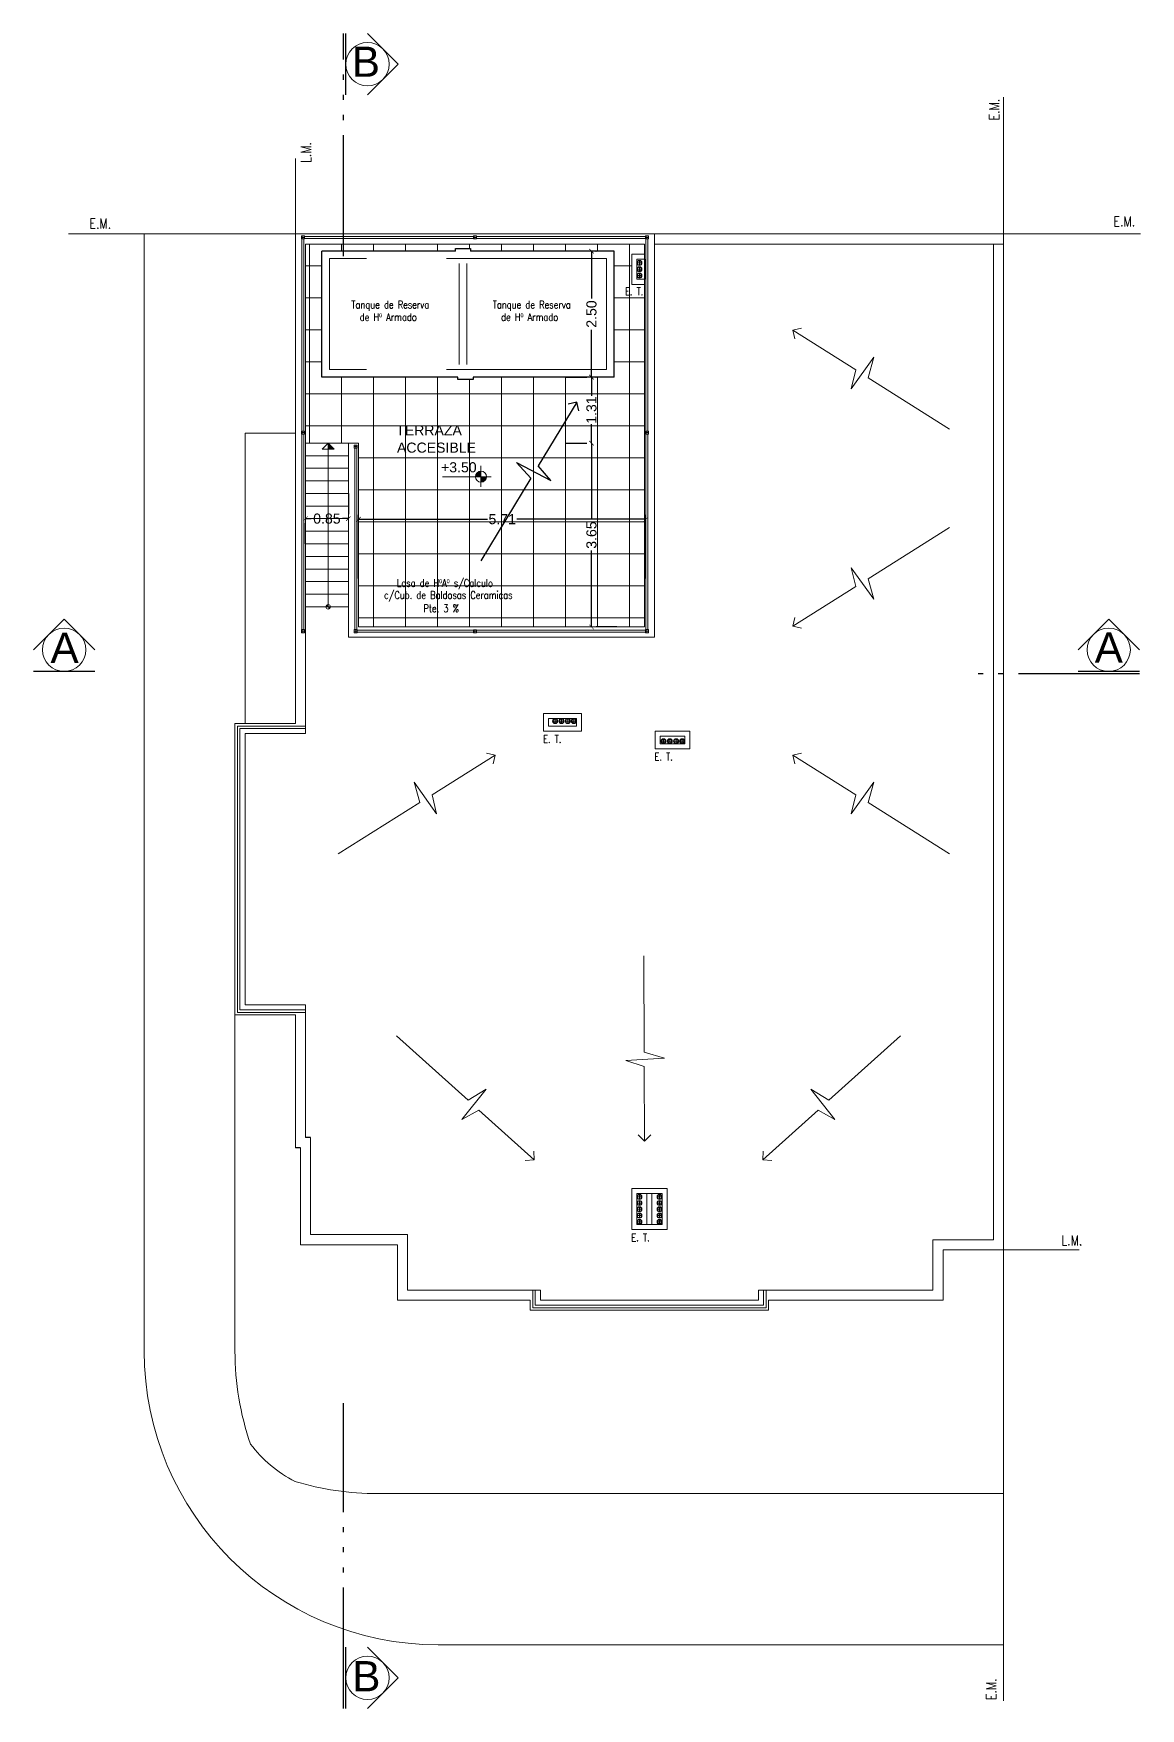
# Model space of a CAD drawing. Header units: millimetres. Extents: x 1578 to 2210, y 899 to 1032.
# Drawn here: x 1879.21 to 1901.17, y 930.22 to 963.46 of the extents above; entities that cross this region are included whole.
import ezdxf

# ---------------------------------------------------------------- set-up
doc = ezdxf.new("R2010")
doc.units = ezdxf.units.MM
for name, pattern in [('ACAD_ISO05W100', [36, 24, -3, 0, -3, 0, -3, 0, -3]), ('DASHDOT2', [12.7, 6.35, -3.175, 0, -3.175]), ('HIDDEN2', [4.7625, 3.175, -1.5875])]:
    doc.linetypes.add(name, pattern=pattern)
for name, color, linetype, lineweight in [('COTAS', 7, 'Continuous', 15), ('EJES', 7, 'DASHDOT2', 13), ('ESTRUCTURA', 3, 'Continuous', 30), ('LINEA DE CORTE', 7, 'ACAD_ISO05W100', 60), ('MUROS', 1, 'Continuous', 30), ('PISOS', 9, 'Continuous', 9), ('SANITARIOS', 7, 'Continuous', 20), ('TECHOS', 7, 'HIDDEN2', 15), ('TRAMAS', 7, 'Continuous', 15), ('UMBRALES', 7, 'Continuous', 18)]:
    doc.layers.add(name, color=color, linetype=linetype, lineweight=lineweight)
doc.styles.add('ROMANS', font='romans', dxfattribs={"height": 0.06})
doc.styles.add('STYLE1', font='ARIAL.TTF')
doc.dimstyles.get("Standard").update_dxf_attribs({"dimscale": 0, "dimtxt": 0.2, "dimasz": 0.09, "dimexe": 0.09, "dimexo": 0.5, "dimgap": 0.05, "dimtad": 0, "dimzin": 0, "dimdsep": 46, "dimtxsty": 'STYLE1', "dimblk1": 'ARCHTICK', "dimblk2": 'ARCHTICK', "dimsah": 1, "dimcen": 0, "dimadec": 0, "dimazin": 0, "dimtfac": 1, "dimtofl": 0, "dimtmove": 2, "dimatfit": 3, "dimldrblk": 'ARCHTICK', "dimfxl": 1, "dimtolj": 1, "dimtzin": 0, "dimarcsym": 0})

# ---------------------------------------------------------------- blocks, each defined once
blk = doc.blocks.new('_ARCHTICK')
at = {"color": 0, "linetype": 'ByBlock', "const_width": 0.15}
blk.add_lwpolyline([(-0.5, -0.5), (0.5, 0.5)], dxfattribs=at)
blk = doc.blocks.new('*D276')
at = {"layer": 'COTAS', "color": 0, "lineweight": -2}
for p, q in [((1885.453, 954.331), (1885.453, 953.921)), ((1884.603, 953.831), (1884.718, 953.831)), ((1885.453, 953.831), (1885.339, 953.831)), ((1884.603, 953.331), (1884.603, 953.741))]:
    blk.add_line(p, q, dxfattribs=at)
at = {"layer": 'DEFPOINTS', "color": 0}
for p in [(1884.603, 953.831), (1885.453, 953.831), (1885.453, 953.831)]:
    blk.add_point(p, dxfattribs=at)
at = {"layer": 'COTAS', "color": 0, "lineweight": -2, "xscale": 0.09, "yscale": 0.09, "zscale": 0.09, "rotation": 180}
blk.add_blockref('_ARCHTICK', (1884.603, 953.831), dxfattribs=at)
at = {"layer": 'COTAS', "color": 0, "lineweight": -2, "xscale": 0.09, "yscale": 0.09, "zscale": 0.09}
blk.add_blockref('_ARCHTICK', (1885.453, 953.831), dxfattribs=at)
at = {"layer": 'COTAS', "color": 0, "insert": (1885.028, 953.831), "char_height": 0.2, "attachment_point": 5, "style": 'STYLE1'}
blk.add_mtext('\\A1;0.85', dxfattribs=at)
blk = doc.blocks.new('*D277')
at = {"layer": 'COTAS', "color": 0, "lineweight": -2}
for p, q in [((1885.653, 952.641), (1885.653, 953.91)), ((1885.653, 953.82), (1888.215, 953.82)), ((1891.358, 953.82), (1888.796, 953.82)), ((1891.358, 952.641), (1891.358, 953.91))]:
    blk.add_line(p, q, dxfattribs=at)
at = {"layer": 'DEFPOINTS', "color": 0}
for p in [(1891.358, 953.82), (1885.653, 952.141), (1891.358, 952.141)]:
    blk.add_point(p, dxfattribs=at)
at = {"layer": 'COTAS', "color": 0, "lineweight": -2, "xscale": 0.09, "yscale": 0.09, "zscale": 0.09, "rotation": 180}
blk.add_blockref('_ARCHTICK', (1885.653, 953.82), dxfattribs=at)
at = {"layer": 'COTAS', "color": 0, "lineweight": -2, "xscale": 0.09, "yscale": 0.09, "zscale": 0.09}
blk.add_blockref('_ARCHTICK', (1891.358, 953.82), dxfattribs=at)
at = {"layer": 'COTAS', "color": 0, "insert": (1888.506, 953.82), "char_height": 0.2, "attachment_point": 5, "style": 'STYLE1'}
blk.add_mtext('\\A1;5.71', dxfattribs=at)
blk = doc.blocks.new('*D278')
at = {"layer": 'COTAS', "color": 0, "lineweight": -2}
for p, q in [((1890.278, 959.142), (1890.278, 958.203)), ((1890.366, 959.142), (1890.368, 959.142)), ((1890.278, 956.642), (1890.278, 957.581)), ((1890.366, 956.642), (1890.368, 956.642))]:
    blk.add_line(p, q, dxfattribs=at)
at = {"layer": 'DEFPOINTS', "color": 0}
for p in [(1889.866, 959.142), (1889.866, 956.642), (1890.278, 956.642)]:
    blk.add_point(p, dxfattribs=at)
at = {"layer": 'COTAS', "color": 0, "lineweight": -2, "xscale": 0.09, "yscale": 0.09, "zscale": 0.09}
for p, rotation in [((1890.278, 959.142), 90), ((1890.278, 956.642), 270)]:
    blk.add_blockref('_ARCHTICK', p, dxfattribs=dict(at, rotation=rotation))
at = {"layer": 'COTAS', "color": 0, "insert": (1890.278, 957.892), "char_height": 0.2, "attachment_point": 5, "rotation": 90, "style": 'STYLE1'}
blk.add_mtext('\\A1;2.50', dxfattribs=at)
blk = doc.blocks.new('*D279')
at = {"layer": 'COTAS', "color": 0, "lineweight": -2}
for p, q in [((1889.778, 956.642), (1890.188, 956.642)), ((1890.278, 956.642), (1890.278, 956.268)), ((1890.278, 955.331), (1890.278, 955.705)), ((1889.778, 955.331), (1890.188, 955.331))]:
    blk.add_line(p, q, dxfattribs=at)
at = {"layer": 'DEFPOINTS', "color": 0}
for p in [(1890.278, 956.642), (1890.278, 955.331), (1890.278, 955.331)]:
    blk.add_point(p, dxfattribs=at)
at = {"layer": 'COTAS', "color": 0, "lineweight": -2, "xscale": 0.09, "yscale": 0.09, "zscale": 0.09}
for p, rotation in [((1890.278, 956.642), 90), ((1890.278, 955.331), 270)]:
    blk.add_blockref('_ARCHTICK', p, dxfattribs=dict(at, rotation=rotation))
at = {"layer": 'COTAS', "color": 0, "insert": (1890.278, 955.986), "char_height": 0.2, "attachment_point": 5, "rotation": 90, "style": 'STYLE1'}
blk.add_mtext('\\A1;1.31', dxfattribs=at)
blk = doc.blocks.new('*D280')
at = {"layer": 'COTAS', "color": 0, "lineweight": -2}
for p, q in [((1889.778, 955.331), (1890.188, 955.331)), ((1890.278, 955.331), (1890.278, 953.816)), ((1890.278, 951.681), (1890.278, 953.196)), ((1890.778, 951.681), (1890.368, 951.681))]:
    blk.add_line(p, q, dxfattribs=at)
at = {"layer": 'DEFPOINTS', "color": 0}
for p in [(1890.278, 955.331), (1890.278, 951.681), (1890.278, 951.681)]:
    blk.add_point(p, dxfattribs=at)
at = {"layer": 'COTAS', "color": 0, "lineweight": -2, "xscale": 0.09, "yscale": 0.09, "zscale": 0.09}
for p, rotation in [((1890.278, 955.331), 90), ((1890.278, 951.681), 270)]:
    blk.add_blockref('_ARCHTICK', p, dxfattribs=dict(at, rotation=rotation))
at = {"layer": 'COTAS', "color": 0, "insert": (1890.278, 953.506), "char_height": 0.2, "attachment_point": 5, "rotation": 90, "style": 'STYLE1'}
blk.add_mtext('\\A1;3.65', dxfattribs=at)

msp = doc.modelspace()

# ---------------------------------------------------------------- hatches: boundary and pattern name
at = {"layer": 'COTAS', "ltscale": 0.1}
h = msp.add_hatch(color=256, dxfattribs=at)
h.paths.add_polyline_path([(1888.085, 954.664), (1888.193, 954.664, -0.414214), (1888.085, 954.556)])
h.paths.add_polyline_path([(1888.085, 954.773), (1888.085, 954.664), (1887.976, 954.664, -0.414214)])
at = {"layer": 'PISOS', "ltscale": 0.05}
h = msp.add_hatch(dxfattribs=at)
h.set_pattern_fill('NET', color=256, scale=0.2, style=0)
h.paths.add_polyline_path([(1887.628, 956.592), (1887.628, 956.642), (1884.928, 956.642), (1884.928, 959.142), (1885.354, 959.142), (1885.354, 959.281), (1884.603, 959.281), (1884.603, 955.531), (1884.603, 955.331), (1885.453, 955.331), (1885.653, 955.331), (1885.653, 951.681), (1891.328, 951.681), (1891.328, 958.481), (1891.078, 958.481), (1891.078, 959.081), (1891.328, 959.081), (1891.328, 959.281), (1885.354, 959.281), (1885.354, 959.142), (1887.578, 959.142), (1887.578, 959.192), (1887.878, 959.192), (1887.878, 959.142), (1890.728, 959.142), (1890.728, 956.642), (1887.928, 956.642), (1887.928, 956.592)])
at = {"layer": 'UMBRALES', "ltscale": 0.05}
msp.add_hatch(color=256, dxfattribs=at).paths.add_polyline_path([(1885.053, 955.331), (1885.173, 955.211), (1885.053, 955.211)])
h = msp.add_hatch(color=256, dxfattribs=at)
h.paths.add_polyline_path([(1885.053, 952.081), (1885.098, 952.081, -0.414214), (1885.053, 952.037)])
h.paths.add_polyline_path([(1885.053, 952.081), (1885.009, 952.081, -0.414214), (1885.053, 952.125)])

# ---------------------------------------------------------------- linework, layer by layer
at = {"layer": 'COTAS', "ltscale": 0.05}
for p, q in [((1891.578, 959.481), (1884.403, 959.481)), ((1884.403, 955.531), (1884.403, 959.481)), ((1891.528, 959.481), (1891.528, 951.481)), ((1898.453, 959.481), (1891.578, 959.481)), ((1884.603, 955.531), (1884.603, 959.281)), ((1891.328, 959.281), (1884.603, 959.281)), ((1891.078, 959.081), (1891.078, 958.481)), ((1891.328, 959.081), (1891.078, 959.081)), ((1891.328, 959.281), (1891.328, 951.681)), ((1898.453, 959.281), (1891.528, 959.281)), ((1891.328, 958.981), (1891.178, 958.981)), ((1891.178, 958.981), (1891.178, 958.581)), ((1891.328, 958.481), (1891.078, 958.481)), ((1891.328, 958.581), (1891.178, 958.581)), ((1884.403, 955.531), (1884.403, 949.764)), ((1884.603, 955.531), (1884.603, 949.564)), ((1885.453, 955.331), (1885.453, 951.481)), ((1885.653, 955.331), (1885.653, 951.681)), ((1891.528, 951.481), (1885.453, 951.481)), ((1891.328, 951.681), (1885.653, 951.681)), ((1883.203, 949.764), (1883.203, 943.981)), ((1884.403, 949.764), (1883.203, 949.764)), ((1883.403, 949.564), (1883.403, 944.181)), ((1884.603, 949.564), (1883.403, 949.564)), ((1884.603, 944.181), (1883.403, 944.181)), ((1884.603, 944.181), (1884.603, 941.546)), ((1884.403, 943.981), (1883.203, 943.981)), ((1884.403, 943.981), (1884.403, 941.346)), ((1884.703, 941.546), (1884.703, 939.621)), ((1884.503, 940.846), (1884.503, 939.893)), ((1884.503, 940.846), (1884.503, 939.893)), ((1886.628, 939.621), (1884.703, 939.621)), ((1885.928, 939.421), (1885.035, 939.421)), ((1885.928, 939.421), (1885.035, 939.421)), ((1898.953, 939.321), (1899.264, 939.321))]:
    msp.add_line(p, q, dxfattribs=at)
at = {"layer": 'COTAS', "ltscale": 0.1}
for p, q in [((1891.278, 958.906), (1891.178, 958.906)), ((1891.278, 958.781), (1891.178, 958.781)), ((1891.228, 958.856), (1891.228, 958.956)), ((1891.228, 958.731), (1891.228, 958.831)), ((1891.278, 958.656), (1891.178, 958.656)), ((1891.228, 958.606), (1891.228, 958.706)), ((1888.085, 954.461), (1888.085, 954.88)), ((1888.288, 954.664), (1887.322, 954.664)), ((1889.506, 949.814), (1889.606, 949.814)), ((1889.556, 949.864), (1889.556, 949.764)), ((1889.631, 949.814), (1889.731, 949.814)), ((1889.681, 949.864), (1889.681, 949.764)), ((1889.756, 949.814), (1889.856, 949.814)), ((1889.806, 949.864), (1889.806, 949.764)), ((1889.877, 949.814), (1889.977, 949.814)), ((1889.927, 949.864), (1889.927, 949.764)), ((1891.706, 949.364), (1891.706, 949.464)), ((1891.831, 949.364), (1891.831, 949.464)), ((1891.956, 949.364), (1891.956, 949.464)), ((1892.077, 949.364), (1892.077, 949.464)), ((1891.656, 949.414), (1891.756, 949.414)), ((1891.781, 949.414), (1891.881, 949.414)), ((1891.906, 949.414), (1892.006, 949.414)), ((1892.027, 949.414), (1892.127, 949.414)), ((1891.178, 940.369), (1891.278, 940.369)), ((1891.178, 940.249), (1891.278, 940.249)), ((1891.228, 940.319), (1891.228, 940.419)), ((1891.228, 940.199), (1891.228, 940.299)), ((1891.228, 940.074), (1891.228, 940.174)), ((1891.678, 940.369), (1891.578, 940.369)), ((1891.678, 940.249), (1891.578, 940.249)), ((1891.628, 940.319), (1891.628, 940.419)), ((1891.628, 940.199), (1891.628, 940.299)), ((1891.628, 940.074), (1891.628, 940.174)), ((1891.178, 940.124), (1891.278, 940.124)), ((1891.178, 939.999), (1891.278, 939.999)), ((1891.178, 939.874), (1891.278, 939.874)), ((1891.228, 939.949), (1891.228, 940.049)), ((1891.228, 939.824), (1891.228, 939.924)), ((1891.678, 940.124), (1891.578, 940.124)), ((1891.678, 939.999), (1891.578, 939.999)), ((1891.678, 939.874), (1891.578, 939.874)), ((1891.628, 939.949), (1891.628, 940.049)), ((1891.628, 939.824), (1891.628, 939.924))]:
    msp.add_line(p, q, dxfattribs=at)
at = {"layer": 'COTAS'}
for p, q in [((1885.453, 955.331), (1885.653, 955.331)), ((1883.253, 949.714), (1883.253, 944.031)), ((1883.303, 949.664), (1883.303, 944.081)), ((1893.593, 938.321), (1893.593, 938.521)), ((1889.113, 938.171), (1893.743, 938.171)), ((1889.163, 938.221), (1893.693, 938.221))]:
    msp.add_line(p, q, dxfattribs=at)
at = {"layer": 'COTAS', "ltscale": 0.1}
for centre, radius in [((1885.834, 962.851), 0.43), ((1888.085, 954.664), 0.109), ((1879.815, 951.23), 0.43), ((1900.54, 951.23), 0.43), ((1885.834, 930.825), 0.43)]:
    msp.add_circle(centre, radius, dxfattribs=at)
at = {"layer": 'EJES'}
for p, q in [((1898.453, 962.199), (1898.453, 959.481)), ((1884.403, 959.481), (1879.903, 959.481)), ((1901.171, 959.481), (1898.453, 959.481))]:
    msp.add_line(p, q, dxfattribs=at)
at = {"layer": 'ESTRUCTURA'}
for p, q in [((1884.928, 956.642), (1884.928, 959.142)), ((1887.578, 959.142), (1884.928, 959.142)), ((1890.728, 959.142), (1887.878, 959.142)), ((1890.728, 956.642), (1890.728, 959.142)), ((1887.628, 956.642), (1884.928, 956.642)), ((1890.728, 956.642), (1887.928, 956.642))]:
    msp.add_line(p, q, dxfattribs=at)
at = {"layer": 'ESTRUCTURA', "ltscale": 0.1}
for p, q in [((1887.578, 959.142), (1887.578, 959.192)), ((1887.578, 959.192), (1887.878, 959.192)), ((1887.878, 959.192), (1887.878, 959.142)), ((1887.628, 956.592), (1887.628, 956.642)), ((1887.928, 956.592), (1887.628, 956.592)), ((1887.928, 956.642), (1887.928, 956.592))]:
    msp.add_line(p, q, dxfattribs=at)
at = {"layer": 'LINEA DE CORTE', "lineweight": -2, "ltscale": 0.1}
for p, q in [((1885.354, 959.043), (1885.354, 963.46)), ((1901.149, 950.749), (1897.833, 950.749)), ((1885.354, 930.216), (1885.354, 936.274))]:
    msp.add_line(p, q, dxfattribs=at)
at = {"layer": 'MUROS', "color": 0, "ltscale": 0.15}
for p, q in [((1885.404, 962.243), (1885.404, 963.46)), ((1885.834, 963.46), (1886.443, 962.851)), ((1885.834, 962.243), (1886.443, 962.851)), ((1879.206, 951.23), (1879.815, 951.838)), ((1880.423, 951.23), (1879.815, 951.838)), ((1899.932, 951.23), (1900.54, 951.838)), ((1901.149, 951.23), (1900.54, 951.838)), ((1880.423, 950.799), (1879.206, 950.799)), ((1901.149, 950.799), (1899.932, 950.799)), ((1885.404, 930.216), (1885.404, 931.434)), ((1885.834, 931.434), (1886.443, 930.825)), ((1885.834, 930.216), (1886.443, 930.825))]:
    msp.add_line(p, q, dxfattribs=at)
at = {"layer": 'MUROS'}
for p, q in [((1891.328, 958.981), (1891.328, 958.581)), ((1891.328, 958.931), (1891.328, 958.581)), ((1884.703, 941.546), (1884.603, 941.546)), ((1884.503, 941.346), (1884.403, 941.346))]:
    msp.add_line(p, q, dxfattribs=at)
at = {"layer": 'MUROS', "ltscale": 0.05}
for p, q in [((1889.986, 956.145), (1889.222, 954.881)), ((1889.986, 956.145), (1889.814, 956.103)), ((1890.028, 955.974), (1889.986, 956.145)), ((1889.073, 954.634), (1888.791, 954.944)), ((1888.791, 954.944), (1889.47, 954.587)), ((1889.47, 954.587), (1889.222, 954.881)), ((1889.073, 954.634), (1888.085, 952.997))]:
    msp.add_line(p, q, dxfattribs=at)
at = {"layer": 'SANITARIOS'}
for p, q in [((1884.583, 959.444), (1884.523, 959.444)), ((1884.523, 959.444), (1884.523, 959.384)), ((1884.583, 959.414), (1884.523, 959.414)), ((1884.553, 959.444), (1884.553, 959.384)), ((1884.583, 959.444), (1884.583, 959.384)), ((1884.583, 959.433), (1887.936, 959.433)), ((1887.936, 959.383), (1887.936, 959.443)), ((1887.996, 959.443), (1887.936, 959.443)), ((1887.936, 959.383), (1887.936, 959.443)), ((1887.936, 959.443), (1887.996, 959.443)), ((1887.996, 959.413), (1887.936, 959.413)), ((1887.936, 959.413), (1887.996, 959.413)), ((1887.966, 959.383), (1887.966, 959.443)), ((1887.966, 959.383), (1887.966, 959.443)), ((1887.996, 959.383), (1887.996, 959.443)), ((1887.996, 959.383), (1887.996, 959.443)), ((1891.348, 959.433), (1887.996, 959.433)), ((1891.348, 959.444), (1891.408, 959.444)), ((1891.348, 959.444), (1891.348, 959.384)), ((1891.348, 959.414), (1891.408, 959.414)), ((1891.378, 959.444), (1891.378, 959.384)), ((1891.408, 959.444), (1891.408, 959.384)), ((1884.583, 959.384), (1884.523, 959.384)), ((1884.533, 955.57), (1884.533, 959.384)), ((1884.573, 955.57), (1884.573, 959.384)), ((1884.583, 959.393), (1887.936, 959.393)), ((1887.996, 959.383), (1887.936, 959.383)), ((1887.936, 959.383), (1887.996, 959.383)), ((1891.348, 959.393), (1887.996, 959.393)), ((1891.348, 959.384), (1891.408, 959.384)), ((1891.358, 955.57), (1891.358, 959.384)), ((1891.398, 955.57), (1891.398, 959.384)), ((1884.583, 955.57), (1884.523, 955.57)), ((1884.523, 955.57), (1884.523, 955.51)), ((1884.583, 955.54), (1884.523, 955.54)), ((1884.583, 955.51), (1884.523, 955.51)), ((1884.533, 951.628), (1884.533, 955.51)), ((1884.553, 955.57), (1884.553, 955.51)), ((1884.573, 951.628), (1884.573, 955.51)), ((1884.583, 955.57), (1884.583, 955.51)), ((1891.348, 955.57), (1891.408, 955.57)), ((1891.348, 955.57), (1891.348, 955.51)), ((1891.348, 955.54), (1891.408, 955.54)), ((1891.348, 955.51), (1891.408, 955.51)), ((1891.358, 951.628), (1891.358, 955.51)), ((1891.378, 955.57), (1891.378, 955.51)), ((1891.398, 951.628), (1891.398, 955.51)), ((1891.408, 955.57), (1891.408, 955.51)), ((1885.631, 955.291), (1885.571, 955.291)), ((1885.571, 955.291), (1885.571, 955.231)), ((1885.631, 955.261), (1885.571, 955.261)), ((1885.631, 955.231), (1885.571, 955.231)), ((1885.581, 951.628), (1885.581, 955.231)), ((1885.601, 955.291), (1885.601, 955.231)), ((1885.621, 951.628), (1885.621, 955.231)), ((1885.631, 955.291), (1885.631, 955.231)), ((1884.583, 951.628), (1884.523, 951.628)), ((1884.523, 951.628), (1884.523, 951.568)), ((1884.583, 951.598), (1884.523, 951.598)), ((1884.583, 951.568), (1884.523, 951.568)), ((1884.553, 951.628), (1884.553, 951.568)), ((1884.583, 951.628), (1884.583, 951.568)), ((1885.631, 951.628), (1885.571, 951.628)), ((1885.571, 951.628), (1885.571, 951.568)), ((1885.631, 951.598), (1885.571, 951.598)), ((1885.631, 951.568), (1885.571, 951.568)), ((1885.601, 951.628), (1885.601, 951.568)), ((1885.631, 951.628), (1885.631, 951.568)), ((1887.936, 951.617), (1885.631, 951.617)), ((1887.936, 951.577), (1885.631, 951.577)), ((1887.936, 951.567), (1887.936, 951.627)), ((1887.996, 951.627), (1887.936, 951.627)), ((1887.936, 951.567), (1887.936, 951.627)), ((1887.936, 951.627), (1887.996, 951.627)), ((1887.996, 951.597), (1887.936, 951.597)), ((1887.936, 951.597), (1887.996, 951.597)), ((1887.996, 951.567), (1887.936, 951.567)), ((1887.936, 951.567), (1887.996, 951.567)), ((1887.966, 951.567), (1887.966, 951.627)), ((1887.966, 951.567), (1887.966, 951.627)), ((1887.996, 951.567), (1887.996, 951.627)), ((1887.996, 951.567), (1887.996, 951.627)), ((1891.348, 951.617), (1887.996, 951.617)), ((1891.348, 951.577), (1887.996, 951.577)), ((1891.348, 951.628), (1891.408, 951.628)), ((1891.348, 951.628), (1891.348, 951.568)), ((1891.348, 951.598), (1891.408, 951.598)), ((1891.348, 951.568), (1891.408, 951.568)), ((1891.378, 951.628), (1891.378, 951.568)), ((1891.408, 951.628), (1891.408, 951.568))]:
    msp.add_line(p, q, dxfattribs=at)
at = {"layer": 'TECHOS'}
for p, q in [((1885.078, 956.792), (1885.078, 958.992)), ((1890.578, 958.992), (1885.078, 958.992)), ((1887.653, 958.892), (1887.653, 956.892)), ((1887.803, 958.892), (1887.803, 956.892)), ((1890.578, 956.792), (1890.578, 958.992)), ((1894.273, 957.57), (1894.445, 957.61)), ((1894.273, 957.57), (1895.522, 956.783)), ((1894.312, 957.398), (1894.273, 957.57)), ((1890.578, 956.792), (1885.078, 956.792)), ((1895.88, 957.033), (1895.433, 956.409)), ((1895.433, 956.409), (1895.522, 956.783)), ((1895.767, 956.629), (1895.88, 957.033)), ((1895.767, 956.629), (1897.384, 955.61)), ((1895.767, 952.637), (1897.384, 953.656)), ((1895.88, 952.233), (1895.433, 952.857)), ((1895.433, 952.857), (1895.522, 952.483)), ((1894.273, 951.696), (1895.522, 952.483)), ((1895.767, 952.637), (1895.88, 952.233)), ((1894.312, 951.868), (1894.273, 951.696)), ((1894.273, 951.696), (1894.445, 951.657)), ((1884.603, 949.714), (1883.253, 949.714)), ((1884.603, 949.664), (1883.303, 949.664)), ((1888.365, 949.137), (1887.116, 948.349)), ((1888.365, 949.137), (1888.193, 949.176)), ((1888.326, 948.964), (1888.365, 949.137)), ((1894.273, 949.137), (1894.445, 949.176)), ((1894.273, 949.137), (1895.522, 948.349)), ((1894.312, 948.964), (1894.273, 949.137)), ((1886.871, 948.195), (1886.758, 948.599)), ((1886.758, 948.599), (1887.205, 947.975)), ((1895.88, 948.599), (1895.433, 947.975)), ((1895.767, 948.195), (1895.88, 948.599)), ((1886.871, 948.195), (1885.254, 947.176)), ((1887.205, 947.975), (1887.116, 948.349)), ((1895.433, 947.975), (1895.522, 948.349)), ((1895.767, 948.195), (1897.384, 947.176)), ((1891.325, 943.245), (1891.319, 945.156)), ((1884.603, 944.031), (1883.253, 944.031)), ((1884.603, 944.081), (1883.303, 944.081)), ((1887.83, 942.287), (1886.411, 943.569)), ((1894.987, 942.287), (1896.406, 943.569)), ((1891.727, 943.126), (1890.961, 943.078)), ((1891.325, 943.245), (1891.727, 943.126)), ((1890.961, 943.078), (1891.326, 942.956)), ((1891.33, 941.479), (1891.326, 942.956)), ((1888.188, 942.506), (1887.708, 941.906)), ((1887.83, 942.287), (1888.188, 942.506)), ((1894.987, 942.287), (1894.629, 942.506)), ((1894.629, 942.506), (1895.109, 941.906)), ((1887.708, 941.906), (1888.044, 942.094)), ((1889.14, 941.104), (1888.044, 942.094)), ((1893.677, 941.104), (1894.773, 942.094)), ((1895.109, 941.906), (1894.773, 942.094)), ((1891.205, 941.604), (1891.33, 941.479)), ((1891.33, 941.479), (1891.455, 941.604)), ((1889.14, 941.104), (1889.131, 941.281)), ((1893.677, 941.104), (1893.686, 941.281)), ((1888.964, 941.095), (1889.14, 941.104)), ((1893.853, 941.095), (1893.677, 941.104)), ((1889.113, 938.521), (1889.113, 938.171)), ((1889.163, 938.521), (1889.163, 938.221)), ((1893.693, 938.521), (1893.693, 938.221)), ((1893.743, 938.521), (1893.743, 938.171))]:
    msp.add_line(p, q, dxfattribs=at)
at = {"layer": 'TRAMAS'}
for p, q in [((1892.228, 949.614), (1891.538, 949.614)), ((1891.538, 949.264), (1891.538, 949.614)), ((1883.203, 937.311), (1883.203, 943.981)), ((1898.453, 939.321), (1898.453, 930.369)), ((1898.453, 934.481), (1886.033, 934.481))]:
    msp.add_line(p, q, dxfattribs=at)
at = {"layer": 'TRAMAS', "ltscale": 0.1}
for centre, radius in [((1891.228, 958.906), 0.05), ((1891.228, 958.781), 0.05), ((1891.228, 958.906), 0.0396), ((1891.228, 958.781), 0.0396), ((1891.228, 958.656), 0.05), ((1891.228, 958.656), 0.0396), ((1889.556, 949.814), 0.05), ((1889.556, 949.814), 0.0396), ((1889.681, 949.814), 0.05), ((1889.681, 949.814), 0.0396), ((1889.806, 949.814), 0.05), ((1889.806, 949.814), 0.0396), ((1889.927, 949.814), 0.05), ((1889.927, 949.814), 0.0396), ((1891.706, 949.414), 0.05), ((1891.706, 949.414), 0.0396), ((1891.831, 949.414), 0.05), ((1891.831, 949.414), 0.0396), ((1891.956, 949.414), 0.05), ((1891.956, 949.414), 0.0396), ((1892.077, 949.414), 0.05), ((1892.077, 949.414), 0.0396), ((1891.228, 940.369), 0.05), ((1891.228, 940.249), 0.05), ((1891.228, 940.124), 0.05), ((1891.228, 940.369), 0.0396), ((1891.228, 940.249), 0.0396), ((1891.228, 940.124), 0.0396), ((1891.628, 940.369), 0.05), ((1891.628, 940.249), 0.05), ((1891.628, 940.124), 0.05), ((1891.628, 940.369), 0.0396), ((1891.628, 940.249), 0.0396), ((1891.628, 940.124), 0.0396), ((1891.228, 939.999), 0.05), ((1891.228, 939.874), 0.05), ((1891.228, 939.999), 0.0396), ((1891.228, 939.874), 0.0396), ((1891.628, 939.999), 0.05), ((1891.628, 939.874), 0.05), ((1891.628, 939.999), 0.0396), ((1891.628, 939.874), 0.0396)]:
    msp.add_circle(centre, radius, dxfattribs=at)
at = {"layer": 'TRAMAS'}
for centre, radius, start, end in [((1888.883, 937.311), 5.68, 180, 198.9608), ((1885.558, 937.001), 2.558, 216.8891, 242.9563), ((1886.033, 940.161), 5.68, 253.2292, 270)]:
    msp.add_arc(centre, radius, start, end, dxfattribs=at)
at = {"layer": 'UMBRALES'}
for p, q in [((1884.403, 960.981), (1884.403, 959.481)), ((1881.403, 959.481), (1881.403, 945.311)), ((1898.453, 959.481), (1898.453, 939.321)), ((1898.253, 959.281), (1898.253, 939.521)), ((1884.403, 955.531), (1883.403, 955.531)), ((1883.403, 949.764), (1883.403, 955.531)), ((1889.328, 949.964), (1890.078, 949.964)), ((1889.328, 949.964), (1889.328, 949.614)), ((1889.428, 949.864), (1889.428, 949.714)), ((1889.978, 949.864), (1889.428, 949.864)), ((1889.978, 949.864), (1889.978, 949.714)), ((1890.078, 949.964), (1890.078, 949.614)), ((1890.078, 949.614), (1889.328, 949.614)), ((1889.978, 949.714), (1889.428, 949.714)), ((1889.978, 949.714), (1889.528, 949.714)), ((1892.128, 949.514), (1891.638, 949.514)), ((1891.638, 949.514), (1891.638, 949.364)), ((1892.128, 949.514), (1891.678, 949.514)), ((1892.128, 949.364), (1892.128, 949.514)), ((1892.228, 949.264), (1892.228, 949.614)), ((1891.538, 949.264), (1892.228, 949.264)), ((1892.128, 949.364), (1891.638, 949.364)), ((1881.403, 945.311), (1881.403, 938.211)), ((1891.078, 939.721), (1891.078, 940.539)), ((1891.078, 940.539), (1891.778, 940.539)), ((1891.778, 939.721), (1891.778, 940.539)), ((1891.178, 940.439), (1891.678, 940.439)), ((1891.178, 939.821), (1891.178, 940.439)), ((1891.378, 939.821), (1891.378, 940.439)), ((1891.478, 939.821), (1891.478, 940.439)), ((1891.678, 939.821), (1891.678, 940.439)), ((1891.678, 939.821), (1891.178, 939.821)), ((1886.628, 939.621), (1886.628, 938.521)), ((1891.778, 939.721), (1891.078, 939.721)), ((1897.053, 939.521), (1897.053, 938.521)), ((1897.053, 939.521), (1898.253, 939.521)), ((1886.428, 939.421), (1886.428, 938.321)), ((1897.253, 939.321), (1897.253, 938.321)), ((1897.253, 939.321), (1898.453, 939.321)), ((1899.953, 939.321), (1898.453, 939.321)), ((1889.263, 938.521), (1886.628, 938.521)), ((1889.263, 938.521), (1889.263, 938.321)), ((1897.053, 938.521), (1893.593, 938.521)), ((1893.593, 938.321), (1893.593, 938.521)), ((1881.403, 938.211), (1881.403, 937.311)), ((1889.063, 938.321), (1886.428, 938.321)), ((1888.563, 938.321), (1888.759, 938.321)), ((1889.063, 938.321), (1889.063, 938.121)), ((1893.593, 938.321), (1889.263, 938.321)), ((1897.253, 938.321), (1893.793, 938.321)), ((1893.793, 938.121), (1893.793, 938.321)), ((1894.093, 938.321), (1894.157, 938.321)), ((1894.093, 938.321), (1894.157, 938.321)), ((1893.793, 938.121), (1889.063, 938.121)), ((1892.458, 931.481), (1887.233, 931.481)), ((1898.453, 931.481), (1892.458, 931.481))]:
    msp.add_line(p, q, dxfattribs=at)
at = {"layer": 'UMBRALES', "ltscale": 0.1}
for p, q in [((1885.453, 955.331), (1884.603, 955.331)), ((1885.053, 955.331), (1884.933, 955.211)), ((1885.173, 955.211), (1884.933, 955.211)), ((1885.173, 955.211), (1885.053, 955.331)), ((1885.053, 955.331), (1885.053, 952.081)), ((1885.453, 955.081), (1884.603, 955.081)), ((1885.453, 954.831), (1884.603, 954.831)), ((1885.453, 954.581), (1884.603, 954.581)), ((1885.453, 954.331), (1884.603, 954.331)), ((1885.453, 954.081), (1884.603, 954.081)), ((1885.453, 953.831), (1884.603, 953.831)), ((1885.453, 953.581), (1884.603, 953.581)), ((1885.453, 953.331), (1884.603, 953.331)), ((1885.453, 953.081), (1884.603, 953.081)), ((1885.453, 952.831), (1884.603, 952.831)), ((1885.453, 952.581), (1884.603, 952.581)), ((1885.453, 952.331), (1884.603, 952.331)), ((1885.453, 952.081), (1884.603, 952.081)), ((1884.503, 941.346), (1884.503, 939.421)), ((1886.428, 939.421), (1884.503, 939.421))]:
    msp.add_line(p, q, dxfattribs=at)
msp.add_circle((1885.053, 952.081), 0.0442, dxfattribs=at)
at = {"layer": 'UMBRALES'}
msp.add_arc((1887.233, 937.311), 5.83, 180, 270, dxfattribs=at)

# ---------------------------------------------------------------- texts
at = {"layer": 'COTAS', "style": 'ROMANS', "width": 0.8}
for s, p in [('E.M.', (1898.369, 961.735)), ('L.M.', (1884.713, 960.889)), ('E.M.', (1898.31, 930.382))]:
    msp.add_text(s, height=0.2, rotation=90, dxfattribs=at).set_placement(p)
for s, height, p in [('E.M.', 0.2, (1880.315, 959.589)), ('E.M.', 0.2, (1900.634, 959.631)), ('E. T.', 0.15, (1890.942, 958.266)), ('Tanque de Reserva', 0.15, (1885.512, 958.004)), ('Tanque de Reserva', 0.15, (1888.319, 958.004)), ('de Hº Armado', 0.15, (1885.679, 957.756)), ('de Hº Armado', 0.15, (1888.485, 957.756)), ('Losa de HºAº s/Calculo', 0.15, (1886.417, 952.479)), ('c/Cub. de Baldosas Ceramicas', 0.15, (1886.161, 952.24)), ('Pte. 3 %', 0.15, (1886.942, 951.976)), ('E. T.', 0.15, (1889.317, 949.381)), ('E. T.', 0.15, (1891.527, 949.031)), ('E. T.', 0.15, (1891.067, 939.488)), ('L.M.', 0.2, (1899.6, 939.406))]:
    msp.add_text(s, height=height, dxfattribs=at).set_placement(p)
at = {"layer": 'COTAS', "style": 'STYLE1'}
for s, p in [('TERRAZA', (1886.402, 955.485)), ('ACCESIBLE', (1886.418, 955.141)), ('+3.50', (1887.292, 954.751))]:
    msp.add_text(s, height=0.2, dxfattribs=at).set_placement(p)
at = {"layer": 'MUROS', "color": 0, "ltscale": 0.15, "style": 'STYLE1'}
for s, p in [('B', (1885.522, 962.6)), ('A', (1879.543, 950.969)), ('A', (1900.263, 950.972)), ('B', (1885.531, 930.557))]:
    msp.add_text(s, height=0.6, dxfattribs=at).set_placement(p)

# ---------------------------------------------------------------- dimensions: what is measured, and where the dimension line sits
at = {"layer": 'COTAS'}
for base, p1, p2, picture, middle in [((1890.278, 956.642), (1889.866, 959.142), (1889.866, 956.642), '*D278', (1890.278, 957.892)), ((1890.278, 955.331), (1890.278, 956.642), (1890.278, 955.331), '*D279', (1890.278, 955.986)), ((1890.278, 951.681), (1890.278, 955.331), (1890.278, 951.681), '*D280', (1890.278, 953.506))]:
    dim = msp.add_linear_dim(base=base, p1=p1, p2=p2, angle=90, dimstyle='Standard', override={"dimscale": 1}, dxfattribs=at)
    dim.commit()
    dim.dimension.update_dxf_attribs({"geometry": picture, "text_midpoint": middle})
for base, p1, p2, picture, middle in [((1885.453, 953.831), (1884.603, 953.831), (1885.453, 953.831), '*D276', (1885.028, 953.831)), ((1891.358387503, 953.820152345), (1885.653387503, 952.141221337), (1891.358387503, 952.141221337), '*D277', (1888.505887503, 953.820152345))]:
    dim = msp.add_linear_dim(base=base, p1=p1, p2=p2, dimstyle='Standard', override={"dimscale": 1}, dxfattribs=at)
    dim.commit()
    dim.dimension.update_dxf_attribs({"geometry": picture, "text_midpoint": middle})

doc.saveas('drawing.dxf')
